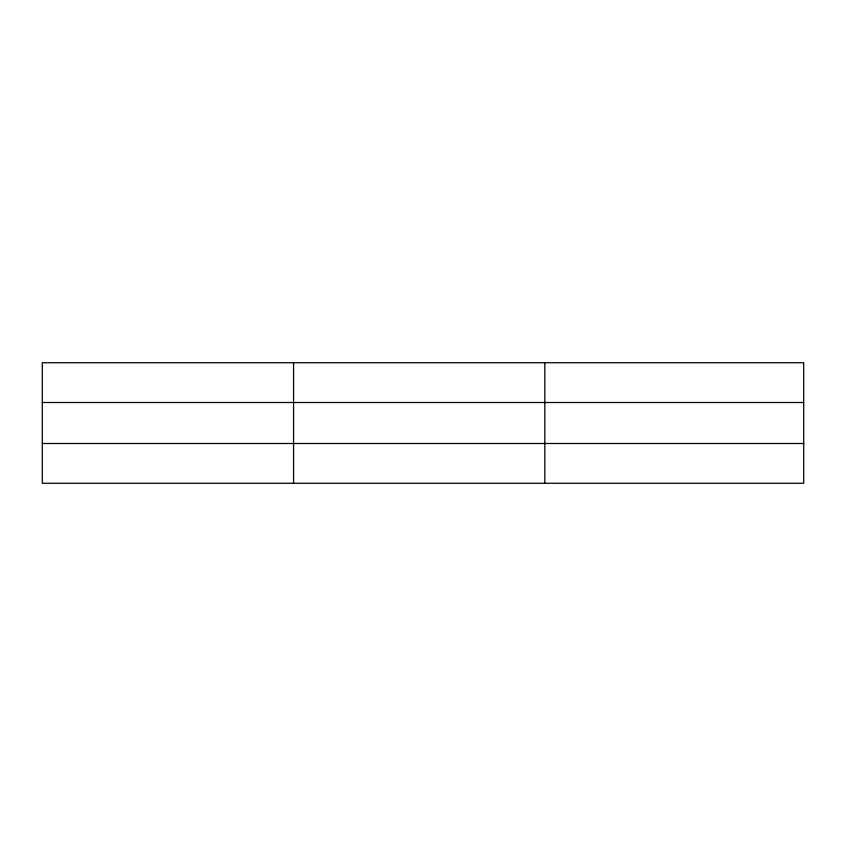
<?xml version="1.0" encoding="UTF-8"?>
<svg xmlns="http://www.w3.org/2000/svg" width="846" height="846" viewBox="0 0 846 846"><rect width="100%" height="100%" fill="white"/><g stroke="black" fill="none" stroke-linecap="round" stroke-linejoin="round"><path stroke-width="1.27" d="M293.562 483.267L293.562 362.733M544.824 483.267L544.824 362.733M803.7 443.494L803.7 483.267L42.3 483.267L42.3 362.733L803.7 362.733L803.7 443.494L42.3 443.494M42.3 402.506L803.7 402.506"/></g></svg>
